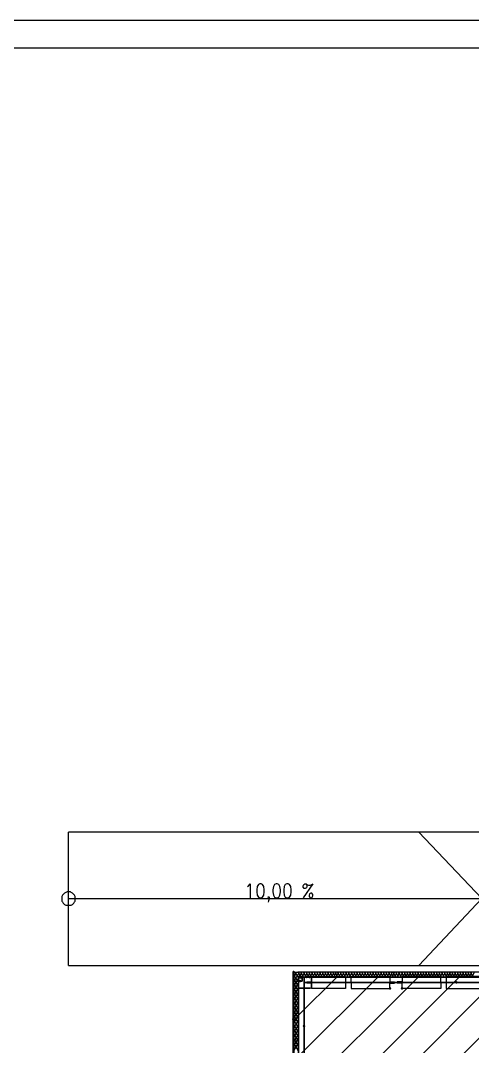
# Model space of a CAD drawing. Header units: millimetres. Extents: x 0 to 420, y 0 to 297.
# Drawn here: x 90.6 to 119.1, y 232.2 to 296.9 of the extents above; entities that cross this region are included whole.
import ezdxf

# ---------------------------------------------------------------- set-up
doc = ezdxf.new("R2010")
doc.units = ezdxf.units.MM
doc.layers.get('0').update_dxf_attribs({"linetype": 'CONTINUOUS'})
doc.styles.get("Standard").update_dxf_attribs({"font": 'STANDARD'})

msp = doc.modelspace()

# ---------------------------------------------------------------- hatches: boundary and pattern name
at = {"true_color": 0x0000fe}
for points in [[(107.95, 236.897333), (107.925129, 236.837537), (107.865333, 236.812667), (107.805538, 236.837537), (107.780667, 236.897333), (107.805537, 236.957129), (107.865333, 236.982), (107.925129, 236.957129)], [(107.95, 236.897333), (107.925129, 236.837537), (107.865333, 236.812667), (107.805538, 236.837537), (107.780667, 236.897333), (107.805537, 236.957129), (107.865333, 236.982), (107.925129, 236.957129)], [(107.907667, 233.934), (107.882796, 233.874204), (107.823, 233.849333), (107.763204, 233.874204), (107.738333, 233.934), (107.763204, 233.993796), (107.823, 234.018667), (107.882796, 233.993796)], [(107.95, 233.891667), (107.925129, 233.831871), (107.865333, 233.807), (107.805538, 233.831871), (107.780667, 233.891667), (107.805537, 233.951462), (107.865333, 233.976333), (107.925129, 233.951463)]]:
    msp.add_hatch(color=0, dxfattribs=at).paths.add_polyline_path(points, flags=0)
at = {"true_color": 0x000007}
for points in [[(107.95, 236.897333), (107.925129, 236.837537), (107.865333, 236.812667), (107.805538, 236.837537), (107.780667, 236.897333), (107.805537, 236.957129), (107.865333, 236.982), (107.925129, 236.957129)], [(108.246333, 236.601), (108.221463, 236.541204), (108.161667, 236.516333), (108.101871, 236.541204), (108.077, 236.601), (108.101871, 236.660796), (108.161667, 236.685667), (108.221462, 236.660796)], [(108.331, 236.347), (108.306129, 236.287204), (108.246333, 236.262333), (108.186537, 236.287204), (108.161667, 236.347), (108.186537, 236.406796), (108.246333, 236.431667), (108.306129, 236.406796)], [(108.415667, 236.601), (108.390796, 236.541204), (108.331, 236.516333), (108.271204, 236.541204), (108.246333, 236.601), (108.271204, 236.660796), (108.331, 236.685667), (108.390796, 236.660796)], [(108.754333, 236.601), (108.729462, 236.541204), (108.669667, 236.516333), (108.609871, 236.541204), (108.585, 236.601), (108.609871, 236.660796), (108.669667, 236.685667), (108.729462, 236.660796)], [(108.923667, 236.601), (108.898796, 236.541204), (108.839, 236.516333), (108.779204, 236.541204), (108.754333, 236.601), (108.779204, 236.660796), (108.839, 236.685667), (108.898796, 236.660796)], [(118.194667, 236.262333), (118.169796, 236.202537), (118.11, 236.177667), (118.050204, 236.202537), (118.025333, 236.262333), (118.050204, 236.322129), (118.11, 236.347), (118.169796, 236.322129)], [(108.585, 235.881333), (108.560129, 235.821537), (108.500333, 235.796667), (108.440538, 235.821537), (108.415667, 235.881333), (108.440537, 235.941129), (108.500333, 235.966), (108.560129, 235.941129)], [(114.003667, 235.881333), (113.978796, 235.821537), (113.919, 235.796667), (113.859204, 235.821537), (113.834333, 235.881333), (113.859204, 235.941129), (113.919, 235.966), (113.978796, 235.941129)], [(114.765667, 235.881333), (114.740796, 235.821537), (114.681, 235.796667), (114.621204, 235.821537), (114.596333, 235.881333), (114.621204, 235.941129), (114.681, 235.966), (114.740796, 235.941129)], [(108.585, 233.510667), (108.560129, 233.450871), (108.500333, 233.426), (108.440538, 233.450871), (108.415667, 233.510667), (108.440537, 233.570462), (108.500333, 233.595333), (108.560129, 233.570463)]]:
    msp.add_hatch(color=0, dxfattribs=at).paths.add_polyline_path(points, flags=0)
h = msp.add_hatch(color=0, dxfattribs=at)
h.paths.add_polyline_path([(107.865333, 236.939667), (107.823, 236.939667), (107.865333, 218.863333)], flags=0)
h.paths.add_polyline_path([(107.823, 236.939667), (107.865333, 218.863333), (107.823, 218.863333)], flags=0)

# ---------------------------------------------------------------- linework, layer by layer
at = {"color": 0, "true_color": 0x000007}
for points in [[(0.211668, 0), (420.073667, 0), (420.073667, 296.925999), (0.211668, 296.925999)], [(7.239002, 1.735667), (418.338, 1.735667), (418.338, 295.190332), (7.239002, 295.190332)], [(94.064667, 241.554), (94.064667, 241.596333), (94.064667, 241.681), (94.022333, 241.765667), (93.98, 241.808), (93.937667, 241.850333), (93.895333, 241.892667), (93.810667, 241.935), (93.768333, 241.977333), (93.683667, 241.977333), (93.599, 241.977333), (93.556667, 241.977333), (93.472, 241.935), (93.387333, 241.892667), (93.345, 241.850333), (93.302667, 241.808), (93.260333, 241.765667), (93.218, 241.681), (93.218, 241.596333), (93.218, 241.554), (93.218, 241.469333), (93.218, 241.384667), (93.260333, 241.342333), (93.302667, 241.257667), (93.345, 241.215333), (93.387333, 241.173), (93.472, 241.130667), (93.556667, 241.130667), (93.599, 241.130667), (93.683667, 241.130667), (93.768333, 241.130667), (93.810667, 241.130667), (93.895333, 241.173), (93.937667, 241.215333), (93.98, 241.257667), (94.022333, 241.342333), (94.064667, 241.384667), (94.064667, 241.469333)], [(107.865333, 236.939667), (107.823, 236.939667), (107.865333, 218.863333)], [(107.823, 236.939667), (107.865333, 218.863333), (107.823, 218.863333)], [(107.865333, 218.863333), (107.865333, 236.939667), (107.823, 236.939667), (107.823, 218.863333)], [(107.865333, 218.863333), (107.865333, 236.897333), (107.823, 236.897333), (107.823, 218.863333)], [(108.373333, 236.601), (108.161667, 236.601), (108.161667, 236.347), (108.373333, 236.347)], [(108.881333, 235.881333), (108.161667, 235.881333), (108.161667, 235.923667), (108.500333, 235.923667), (108.500333, 236.601), (108.161667, 236.601), (108.881333, 236.601), (108.500333, 236.601), (108.500333, 235.923667), (108.881333, 235.923667)], [(392.938, 236.601), (258.868333, 236.601), (258.868333, 205.613), (242.189, 205.613), (242.189, 236.601), (108.161667, 236.601), (108.161667, 119.972667), (242.189, 119.972667), (242.189, 150.960667), (258.868333, 150.960667), (258.868333, 119.972667), (392.938, 119.972667)], [(108.373333, 236.558667), (108.373333, 236.347), (108.161667, 236.347), (108.161667, 236.558667)], [(242.189, 236.262333), (242.189, 205.613), (258.868333, 205.613), (258.868333, 236.262333), (392.557, 236.262333), (392.557, 120.311333), (258.868333, 120.311333), (258.868333, 150.960667), (242.189, 150.960667), (242.189, 120.311333), (108.500333, 120.311333), (108.500333, 236.262333)], [(111.463667, 236.643333), (113.919, 236.643333), (113.919, 236.262333), (111.463667, 236.262333)], [(111.463667, 235.881333), (113.919, 235.881333), (113.919, 236.262333), (111.463667, 236.262333)], [(117.136333, 236.643333), (114.681, 236.643333), (114.681, 236.262333), (117.136333, 236.262333)], [(117.136333, 235.881333), (114.681, 235.881333), (114.681, 236.262333), (117.136333, 236.262333)], [(116.416667, 236.262333), (118.11, 236.262333)]]:
    msp.add_lwpolyline(points, close=True, dxfattribs=at)
for points in [[(93.641333, 237.320667), (93.641333, 245.745)], [(93.641333, 237.320667), (119.718667, 237.320667), (119.718667, 245.745), (93.641333, 245.745)], [(119.718667, 241.554), (115.739333, 245.745)], [(93.641333, 241.554), (119.718667, 241.554), (115.739333, 237.320667)], [(107.865333, 236.897333), (107.865333, 218.863333), (107.823, 236.897333), (107.823, 218.863333)], [(107.865333, 236.855), (107.865333, 236.897333)], [(107.865333, 236.897333), (108.161667, 236.897333)], [(107.865333, 236.897333), (107.865333, 119.972667)], [(108.119333, 236.643333), (107.95, 236.897333)], [(107.992333, 236.770333), (108.034667, 236.897333)], [(108.161667, 236.897333), (108.119333, 236.897333)], [(108.161667, 236.770333), (108.204, 236.897333)], [(108.288667, 236.601), (108.161667, 236.897333)], [(121.539, 236.897333), (108.161667, 236.897333)], [(108.204, 236.601), (108.373333, 236.897333)], [(108.458, 236.601), (108.288667, 236.897333)], [(108.373333, 236.601), (108.542667, 236.897333)], [(108.627333, 236.601), (108.458, 236.897333)], [(108.542667, 236.601), (108.712, 236.897333)], [(108.796667, 236.601), (108.627333, 236.897333)], [(108.712, 236.601), (108.881333, 236.897333)], [(108.966, 236.601), (108.796667, 236.897333)], [(108.881333, 236.601), (109.050667, 236.897333)], [(109.135333, 236.601), (108.966, 236.897333)], [(109.050667, 236.601), (109.22, 236.897333)], [(109.304667, 236.601), (109.135333, 236.897333)], [(109.22, 236.601), (109.389333, 236.897333)], [(109.474, 236.601), (109.304667, 236.897333)], [(109.389333, 236.601), (109.558667, 236.897333)], [(109.643333, 236.601), (109.474, 236.897333)], [(109.558667, 236.601), (109.728, 236.897333)], [(109.812667, 236.601), (109.643333, 236.897333)], [(109.728, 236.601), (109.897333, 236.897333)], [(109.982, 236.601), (109.812667, 236.897333)], [(109.897333, 236.601), (110.066667, 236.897333)], [(110.151333, 236.601), (109.982, 236.897333)], [(110.066667, 236.601), (110.236, 236.897333)], [(110.320667, 236.601), (110.151333, 236.897333)], [(110.236, 236.601), (110.405333, 236.897333)], [(110.49, 236.601), (110.320667, 236.897333)], [(110.405333, 236.601), (110.532333, 236.897333)], [(110.617, 236.601), (110.49, 236.897333)], [(110.532333, 236.601), (110.701667, 236.897333)], [(110.786333, 236.601), (110.617, 236.897333)], [(110.701667, 236.601), (110.871, 236.897333)], [(110.955667, 236.601), (110.786333, 236.897333)], [(110.871, 236.601), (111.040333, 236.897333)], [(111.125, 236.601), (110.955667, 236.897333)], [(111.040333, 236.601), (111.209667, 236.897333)], [(111.294333, 236.601), (111.125, 236.897333)], [(111.209667, 236.601), (111.379, 236.897333)], [(111.463667, 236.601), (111.294333, 236.897333)], [(111.379, 236.601), (111.548333, 236.897333)], [(111.633, 236.601), (111.463667, 236.897333)], [(111.548333, 236.601), (111.717667, 236.897333)], [(111.802333, 236.601), (111.633, 236.897333)], [(111.717667, 236.601), (111.887, 236.897333)], [(111.971667, 236.601), (111.802333, 236.897333)], [(111.887, 236.601), (112.056333, 236.897333)], [(112.141, 236.601), (111.971667, 236.897333)], [(112.056333, 236.601), (112.225667, 236.897333)], [(112.310333, 236.601), (112.141, 236.897333)], [(112.225667, 236.601), (112.395, 236.897333)], [(112.479667, 236.601), (112.310333, 236.897333)], [(112.395, 236.601), (112.564333, 236.897333)], [(112.649, 236.601), (112.479667, 236.897333)], [(112.564333, 236.601), (112.733667, 236.897333)], [(112.818333, 236.601), (112.649, 236.897333)], [(112.733667, 236.601), (112.903, 236.897333)], [(112.987667, 236.601), (112.818333, 236.897333)], [(112.903, 236.601), (113.072333, 236.897333)], [(113.157, 236.601), (112.987667, 236.897333)], [(113.072333, 236.601), (113.241667, 236.897333)], [(113.326333, 236.601), (113.157, 236.897333)], [(113.241667, 236.601), (113.411, 236.897333)], [(113.495667, 236.601), (113.326333, 236.897333)], [(113.411, 236.601), (113.580333, 236.897333)], [(113.665, 236.601), (113.495667, 236.897333)], [(113.580333, 236.601), (113.749667, 236.897333)], [(113.834333, 236.601), (113.665, 236.897333)], [(113.749667, 236.601), (113.919, 236.897333)], [(114.003667, 236.601), (113.834333, 236.897333)], [(113.919, 236.601), (114.088333, 236.897333)], [(114.130667, 236.601), (114.003667, 236.897333)], [(114.088333, 236.601), (114.215333, 236.897333)], [(114.3, 236.601), (114.130667, 236.897333)], [(114.215333, 236.601), (114.384667, 236.897333)], [(114.469333, 236.601), (114.3, 236.897333)], [(114.384667, 236.601), (114.554, 236.897333)], [(114.638667, 236.601), (114.469333, 236.897333)], [(114.554, 236.601), (114.723333, 236.897333)], [(114.808, 236.601), (114.638667, 236.897333)], [(114.723333, 236.601), (114.892667, 236.897333)], [(114.977333, 236.601), (114.808, 236.897333)], [(114.892667, 236.601), (115.062, 236.897333)], [(115.146667, 236.601), (114.977333, 236.897333)], [(115.062, 236.601), (115.231333, 236.897333)], [(115.316, 236.601), (115.146667, 236.897333)], [(115.231333, 236.601), (115.400667, 236.897333)], [(115.485333, 236.601), (115.316, 236.897333)], [(115.400667, 236.601), (115.57, 236.897333)], [(115.654667, 236.601), (115.485333, 236.897333)], [(115.57, 236.601), (115.739333, 236.897333)], [(115.824, 236.601), (115.654667, 236.897333)], [(115.739333, 236.601), (115.908667, 236.897333)], [(115.993333, 236.601), (115.824, 236.897333)], [(115.908667, 236.601), (116.078, 236.897333)], [(116.162667, 236.601), (115.993333, 236.897333)], [(116.078, 236.601), (116.247333, 236.897333)], [(116.332, 236.601), (116.162667, 236.897333)], [(116.247333, 236.601), (116.416667, 236.897333)], [(116.501333, 236.601), (116.332, 236.897333)], [(116.416667, 236.601), (116.586, 236.897333)], [(116.670667, 236.601), (116.501333, 236.897333)], [(116.586, 236.601), (116.755333, 236.897333)], [(116.84, 236.601), (116.670667, 236.897333)], [(116.755333, 236.601), (116.924667, 236.897333)], [(117.009333, 236.601), (116.84, 236.897333)], [(116.924667, 236.601), (117.094, 236.897333)], [(117.178667, 236.601), (117.009333, 236.897333)], [(117.094, 236.601), (117.263333, 236.897333)], [(117.348, 236.601), (117.178667, 236.897333)], [(117.263333, 236.601), (117.432667, 236.897333)], [(117.517333, 236.601), (117.348, 236.897333)], [(117.432667, 236.601), (117.602, 236.897333)], [(117.686667, 236.601), (117.517333, 236.897333)], [(117.602, 236.601), (117.729, 236.897333)], [(117.813667, 236.601), (117.686667, 236.897333)], [(117.729, 236.601), (117.898333, 236.897333)], [(117.983, 236.601), (117.813667, 236.897333)], [(117.898333, 236.601), (118.067667, 236.897333)], [(118.152333, 236.601), (117.983, 236.897333)], [(118.067667, 236.601), (118.237, 236.897333)], [(118.321667, 236.601), (118.152333, 236.897333)], [(118.237, 236.601), (118.406333, 236.897333)], [(118.491, 236.601), (118.321667, 236.897333)], [(118.406333, 236.601), (118.575667, 236.897333)], [(118.660333, 236.601), (118.491, 236.897333)], [(118.575667, 236.601), (118.745, 236.897333)], [(118.829667, 236.601), (118.660333, 236.897333)], [(118.745, 236.601), (118.914333, 236.897333)], [(118.999, 236.601), (118.829667, 236.897333)], [(118.914333, 236.601), (119.083667, 236.897333)], [(119.168333, 236.601), (118.999, 236.897333)], [(119.083667, 236.601), (119.253, 236.897333)], [(107.95, 236.601), (107.865333, 236.812667)], [(107.865333, 236.601), (107.992333, 236.770333)], [(107.865333, 236.558667), (107.865333, 236.601)], [(107.865333, 236.262333), (108.034667, 236.601)], [(107.865333, 236.008333), (108.161667, 236.516333)], [(108.161667, 236.008333), (107.865333, 236.516333)], [(107.865333, 235.712), (108.161667, 236.22)], [(108.161667, 235.712), (107.865333, 236.22)], [(108.161667, 236.304667), (107.95, 236.601)], [(108.034667, 236.601), (108.077, 236.685667)], [(108.077, 236.685667), (108.161667, 236.770333)], [(108.119333, 236.601), (108.119333, 236.643333)], [(108.161667, 236.601), (108.119333, 236.601)], [(108.161667, 202.141667), (108.161667, 236.601)], [(108.161667, 236.601), (121.539, 236.601)], [(108.246333, 236.601), (108.246333, 236.558667)], [(108.500333, 235.881333), (108.500333, 236.601)], [(108.966, 236.643333), (111.125, 236.643333), (111.125, 236.262333), (108.966, 236.262333), (108.669667, 236.262333), (108.669667, 236.304667), (108.923667, 236.304667), (108.966, 236.304667), (108.966, 236.347), (108.966, 236.601), (108.966, 236.643333), (108.966, 236.262333)], [(108.966, 236.262333), (108.966, 235.881333), (108.966, 236.177667), (108.966, 236.22), (108.923667, 236.22), (108.669667, 236.22), (108.669667, 236.262333), (108.966, 236.262333), (111.125, 236.262333), (111.125, 235.881333), (108.966, 235.881333)], [(113.919, 236.643333), (113.919, 236.601)], [(113.919, 236.601), (113.919, 236.347), (113.961333, 236.304667), (114.215333, 236.304667), (114.215333, 236.262333)], [(114.215333, 236.262333), (113.919, 236.262333)], [(113.919, 235.881333), (113.919, 236.177667), (113.961333, 236.22), (114.215333, 236.22), (114.215333, 236.262333)], [(114.215333, 236.262333), (113.919, 236.262333)], [(114.681, 236.601), (114.681, 236.347), (114.638667, 236.304667), (114.384667, 236.304667), (114.384667, 236.262333)], [(114.384667, 236.262333), (114.681, 236.262333)], [(114.681, 235.881333), (114.681, 236.177667), (114.638667, 236.22), (114.384667, 236.22), (114.384667, 236.262333)], [(114.384667, 236.262333), (114.681, 236.262333)], [(114.681, 236.643333), (114.681, 236.601)], [(119.634, 236.643333), (117.475, 236.643333), (117.475, 236.262333), (119.634, 236.262333), (119.930333, 236.262333), (119.930333, 236.304667), (119.676333, 236.304667), (119.634, 236.304667), (119.634, 236.347), (119.634, 236.601), (119.634, 236.643333), (119.634, 236.262333)], [(119.634, 236.262333), (119.634, 235.881333), (119.634, 236.177667), (119.634, 236.22), (119.676333, 236.22), (119.930333, 236.22), (119.930333, 236.262333), (119.634, 236.262333), (117.475, 236.262333), (117.475, 235.881333), (119.634, 235.881333)], [(107.865333, 235.415667), (108.161667, 235.923667)], [(108.161667, 235.415667), (107.865333, 235.923667)], [(107.865333, 235.119333), (108.161667, 235.627333)], [(108.161667, 235.161667), (107.865333, 235.627333)], [(108.161667, 235.881333), (108.161667, 235.923667)], [(108.331, 235.881333), (108.331, 235.923667)], [(108.669667, 235.881333), (108.669667, 235.923667)], [(108.839, 235.881333), (108.839, 235.923667)], [(108.161667, 234.865333), (107.865333, 235.373333)], [(107.865333, 234.823), (108.161667, 235.331)], [(108.161667, 234.569), (107.865333, 235.077)], [(107.865333, 234.526667), (108.161667, 235.034667)], [(108.161667, 234.272667), (107.865333, 234.780667)], [(107.865333, 234.272667), (108.161667, 234.738333)], [(107.865333, 233.976333), (108.161667, 234.484333)], [(108.161667, 233.976333), (107.865333, 234.484333)], [(107.865333, 233.68), (108.161667, 234.188)], [(108.161667, 233.68), (107.865333, 234.188)], [(107.865333, 233.383667), (108.161667, 233.891667)], [(108.161667, 233.383667), (107.865333, 233.891667)], [(107.865333, 233.087333), (108.161667, 233.595333)], [(108.161667, 233.129667), (107.865333, 233.595333)], [(108.161667, 232.833333), (107.865333, 233.341333)], [(107.865333, 232.791), (108.161667, 233.299)], [(108.161667, 232.537), (107.865333, 233.045)], [(107.865333, 232.494667), (108.161667, 233.002667)], [(107.865333, 232.240667), (108.161667, 232.748667)], [(108.161667, 232.240667), (107.865333, 232.748667)], [(107.865333, 231.944333), (108.161667, 232.452333)], [(108.161667, 231.944333), (107.865333, 232.452333)]]:
    msp.add_lwpolyline(points, dxfattribs=at)
at = {"color": 0, "true_color": 0x00002b}
msp.add_lwpolyline([(108.161667, 236.601), (108.161667, 202.141667), (137.329333, 202.141667), (137.329333, 236.601)], close=True, dxfattribs=at)
at = {"color": 0, "true_color": 0x000002}
for points in [[(108.161668, 234.187999), (110.574668, 236.600999)], [(108.161668, 231.605666), (113.157001, 236.600999)], [(108.161668, 229.065666), (115.697001, 236.600999)], [(108.161668, 226.483332), (118.279335, 236.600999)], [(108.161668, 223.900999), (120.819335, 236.600999)], [(108.161668, 221.360999), (123.401668, 236.600999)]]:
    msp.add_lwpolyline(points, dxfattribs=at)
at = {"color": 0, "true_color": 0x0000fe}
msp.add_lwpolyline([(242.189, 236.262333), (108.500333, 236.262333), (108.500333, 120.311333), (242.189, 120.311333), (242.189, 150.960667), (258.868333, 150.960667), (258.868333, 120.311333), (392.557, 120.311333), (392.557, 236.262333), (258.868333, 236.262333), (258.868333, 205.613), (242.189, 205.613)], close=True, dxfattribs=at)

# ---------------------------------------------------------------- texts
at = {"color": 0, "true_color": 0x000007, "insert": (104.732668, 242.468366), "char_height": 0.872032, "width": 4.28749084, "attachment_point": 1}
msp.add_mtext('10,00 %', dxfattribs=at)

doc.saveas('drawing.dxf')
